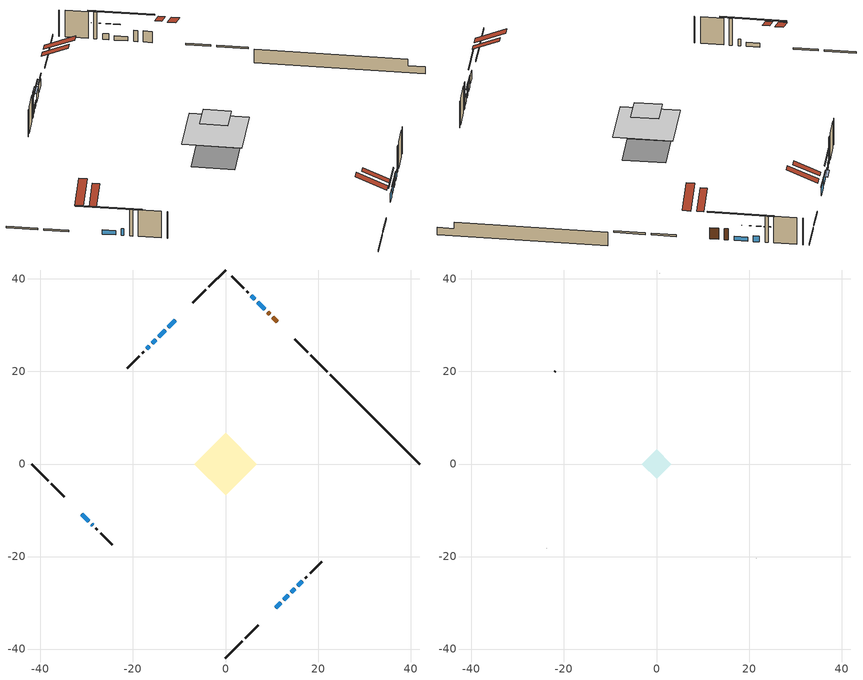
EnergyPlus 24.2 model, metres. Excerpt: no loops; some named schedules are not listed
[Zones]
conditioned space
 floor adiabatic (AdiabaticFloorConstruction): -6.75,0 0,6.75 6.75,0 0,-6.75 z3.35
 floor foundation (Slab1 construction): -4.81,0.11 -0.11,4.81 4.81,-0.11 0.11,-4.81 z-1.6
 wall outside (RimJoist1 construction): 0,-41.94 3.58,-38.36 / -41.94,0 -38.36,-3.58 / 0,41.94 -3.58,38.36 / 22.03,19.91 18.45,23.49 z0.91:1.21
 wall outside (RimJoist2 construction): 4.24,-37.7 7.08,-34.86 / -37.7,-4.24 -34.86,-7.08 / -4.24,37.7 -7.08,34.86 / 17.79,24.15 14.95,26.99 z0.91:1.21
 wall outside (AdiabaticWallConstruction 1): 11.2,30.74 10.21,31.73 / 9.56,32.38 9.1,32.84 z0.91:2.94
 wall outside (AdiabaticWallConstruction): -10.83,31.11 -12.41,29.53 z0.91:2.18; -13.07,28.87 -14.44,27.51 z0.91:2.43; -15.09,26.85 -15.83,26.11 z0.91:1.8; 10.83,-31.11 11.96,-29.98 z0.91:2.51; 8.44,33.5 6.93,35.01 / -31.11,-10.83 -29.6,-12.34 z0.91:1.67; 12.62,-29.32 13.55,-28.39 z0.91:2.08; 14.21,-27.73 14.95,-26.99 / 15.6,-26.34 16.63,-25.31 / -16.49,25.46 -17.04,24.9 / -28.94,-13 -28.67,-13.27 z0.91:2.13; 6.28,35.66 5.61,36.33 z0.91:1.98
 wall outside (Wall1 construction): 17.28,-24.66 17.62,-24.32 / -28.01,-13.93 -27.68,-14.26 / -17.69,24.25 -18.03,23.92 / 4.96,36.98 4.62,37.32 z0.91:5.79
 wall outside (Wall2 construction): 18.27,-23.67 20.86,-21.08 / -27.02,-14.92 -24.43,-17.51 / -18.68,23.26 -21.27,20.67 / 3.97,37.97 1.38,40.56 z0.91:5.79
 wall foundation (FoundationWall1 construction): 22.69,19.25,-1.6 22.69,19.25,0.91 40.02,1.93,0.91 40.02,1.93,-0.28 41.94,0,-0.28 41.94,0,-1.6
 window (WindowConstruction): -10.83,31.11 -12.41,29.53 z0.91:2.18
 window (WindowConstruction 4): -13.07,28.87 -14.44,27.51 z0.91:2.43
 window (WindowConstruction 5): -15.09,26.85 -15.83,26.11 z0.91:1.8
 window (WindowConstruction 6): 10.83,-31.11 11.96,-29.98 z0.91:2.51
 window (WindowConstruction 10): 8.44,33.5 6.93,35.01 z0.91:1.67
 window (WindowConstruction 11): -31.11,-10.83 -29.6,-12.34 z0.91:1.67
 window (WindowConstruction 1): 12.62,-29.32 13.55,-28.39 z0.91:2.08
 window (WindowConstruction 2): 14.21,-27.73 14.95,-26.99 z0.91:2.13
 window (WindowConstruction 7): 15.6,-26.34 16.63,-25.31 z0.91:2.13
 window (WindowConstruction 8): -16.49,25.45 -17.04,24.91 z0.91:2.13
 window (WindowConstruction 9): -28.94,-13 -28.67,-13.27 z0.91:2.13
 window (WindowConstruction 3): 6.28,35.66 5.61,36.33 z0.91:1.98
 door (Door): 11.2,30.74 10.21,31.73 z0.91:2.94
 door (Door 1): 9.56,32.38 9.1,32.84 z0.91:2.94
 ceiling adiabatic (AdiabaticFloorConstruction): 0,-6.75 6.75,0 0,6.75 -6.75,0 z3.35
 roof outside (Roof1 construction): 8.7,-33.24,5.79 5.14,-29.69,7.88 4.18,-30.65,7.88 7.74,-34.21,5.79; -33.24,-8.7,5.79 -29.69,-5.14,7.88 -30.65,-4.18,7.88 -34.21,-7.74,5.79; -8.7,33.24,5.79 -5.14,29.69,7.88 -4.18,30.65,7.88 -7.74,34.21,5.79; 13.33,28.61,5.79 9.78,25.05,7.88 10.74,24.09,7.88 14.3,27.65,5.79
attic - vented
 floor to conditioned space (Floor1 construction Reversed): -3.15,0 0,3.15 3.15,0 0,-3.15 z5.79
 wall outside (Wall4 construction): 21.52,-20.42 21.58,-20.36 / -23.78,-18.17 -23.71,-18.23 / -21.93,20.01 -21.99,19.95 / 0.72,41.22 0.66,41.28 z0.91:5.79
 roof outside (Roof2 construction): 10.18,-31.77,5.79 7.15,-28.74,7.57 6.33,-29.56,7.57 9.35,-32.59,5.79; -31.77,-10.18,5.79 -28.74,-7.15,7.57 -29.56,-6.33,7.57 -32.59,-9.35,5.79; -10.18,31.77,5.79 -7.15,28.74,7.57 -6.33,29.56,7.57 -9.35,32.59,5.79; 11.86,30.09,5.79 8.83,27.06,7.57 9.65,26.24,7.57 12.68,29.26,5.79
shading: -12.85,29.1 -10.4,31.54 -10.46,31.6 -12.9,29.15 z2.79; -14.49,27.45 -13.01,28.93 -13.45,29.36 -14.92,27.88 z2.51; -17.56,24.39 -13.37,28.58 -13.42,28.63 -17.61,24.44 z4.24; 13.69,-28.25 9.11,-32.84 9.16,-32.89 13.75,-28.31 z4.95; 3.92,38.03 11.46,30.48 11.67,30.69 4.13,38.24 z5.94; -26.58,-15.36 -34.13,-7.81 -34.34,-8.02 -26.79,-15.57 z5.94; 13.98,-27.96 12.19,-29.75 12.25,-29.81 14.04,-28.01 z2.69; 15.38,-26.56 13.78,-28.16 13.84,-28.22 15.43,-26.62 z2.74; 4.32,37.62 7.57,34.37 7.63,34.43 4.38,37.68 z3.81
[Building]
Building 1: Terrain=Suburbs
[Site:Location]
Mont Joli AP_QC: Latitude {deg}=48.61; Longitude {deg}=-68.21; Time Zone {hr}=-5; Elevation {m}=52; Keep Site Location Information=Yes
[Site:GroundTemperature:Shallow]
-0.843868, -3.04892, -3.2255, -2.1791, 2.02165, 6.20283, 9.82768, 12.1239, 12.319, 10.4514, 6.91898, 2.86606
[Site:WaterMainsTemperature]
Calculation Method=Schedule; Temperature Schedule=mains temperature schedule
[Material] Roughness=Rough; Thermal Absorptance=0.9
Name | Thickness {m} | Conductivity {W/m-K} | Density {kg/m3} | Specific Heat {J/kg-K} | Solar Absorptance | Visible Absorptance
asphalt or fiberglass shingles | 0.00635 | 0.162714 | 1121.4 | 1465.45 | 0.4 | 0.4
ceiling stud and cavity | 0.1397 | 0.0951285 | 65.682 | 1177.47 | 0.7 | 0.7
concrete 4.0 in. | 0.1016 | 1.803125 | 2242.8 | 837.4 | 0.7 | 0.7
concrete 8.0 in. | 0.2032 | 1.803125 | 2242.8 | 837.4 | 0.7 | 0.7
door material | 0.04445 | 0.0451087 | 512.64 | 1214.23 | 0.7 | 0.7
door material 1 | 0.04445 | 0.053851 | 512.64 | 1214.23 | 0.7 | 0.7
exterior vertical ins | 0.00667382 | 0.029427 | 32.04 | 1214.23 | 0.7 | 0.7
floor covering | 0.0127 | 0.0433444 | 54.468 | 1339.84 | 0.6 | 0.6
floor rigid ins; wall rigid ins | 0.512978 | 0.029427 | 32.04 | 1214.23 | 0.7 | 0.7
floor stud and cavity | 0.1397 | 1.75129 | 37.0049 | 1207.88 | 0.7 | 0.7
furniture material conditioned space 1 | 0.1524 | 0.115458 | 640.8 | 1214.23 | 0.6 | 0.6
gypsum board | 0.0127 | 0.160291 | 801 | 837.4 | 0.6 | 0.6
gypsum board 1 | 0.0127 | 0.160291 | 801 | 837.4 | 0.7 | 0.7
osb sheathing 0.5 in. | 0.0127 | 0.115458 | 512.64 | 1214.23 | 0.7 | 0.7
osb sheathing 0.75 in. | 0.01905 | 0.115458 | 512.64 | 1214.23 | 0.7 | 0.7
osb sheathing 2.0 in. | 0.0508 | 0.115458 | 512.64 | 1214.23 | 0.7 | 0.7
rim joist stud and cavity | 0.0508 | 0.177588 | 50.32683 | 1063.81 | 0.6 | 0.6
rim joist stud and cavity 1 | 0.0508 | 0.0434763 | 125.044 | 1163.47 | 0.6 | 0.6
roof stud and cavity | 0.2032 | 0.163341 | 78.34581 | 1123.46 | 0.7 | 0.7
wall stud and cavity | 0.1397 | 0.161258 | 139.0536 | 1170.24 | 0.7 | 0.7
wall stud and cavity 1 | 0.1397 | 0.160931 | 139.0536 | 1170.24 | 0.7 | 0.7
wall stud and cavity 2 | 0.0889 | 6.1454 | 50.32683 | 1063.81 | 0.6 | 0.6
wall stud and cavity 3 | 0.0889 | 0.380278 | 52.3479 | 1209.89 | 0.7 | 0.7
wall stud and cavity 4 | 0.0889 | 0.391764 | 83.0341 | 1211.67 | 0.7 | 0.7
wood siding | 0.0254 | 0.102417 | 544.68 | 1172.36 | 0.4 | 0.4
wood siding 1 | 0.00254 | 0.102417 | 544.68 | 1172.36 | 0.4 | 0.4
wood siding 2; wood siding 3; wood siding 4 | 0.0254 | 0.102417 | 544.68 | 1172.36 | 0.7 | 0.7
[WindowMaterial:SimpleGlazingSystem]
Name | U-Factor {W/m2-K} | Solar Heat Gain Coefficient
WindowMaterial | 2.9378 | 0.6
WindowMaterial 1 | 2.93325 | 0.6
WindowMaterial 10 | 3.01672 | 0.51
WindowMaterial 2 | 2.99117 | 0.55
WindowMaterial 3 | 3.0082 | 0.53
WindowMaterial 4 | 2.904297 | 0.64
WindowMaterial 5 | 2.961077 | 0.56
WindowMaterial 6 | 2.90941 | 0.64
WindowMaterial 7 | 4.10292 | 0.66
WindowMaterial 8 | 4.08305 | 0.67
WindowMaterial 9 | 3.04568 | 0.44
[Construction]
AdiabaticFloorConstruction: floor stud and cavity, floor rigid ins, osb sheathing 0.75 in., floor covering
AdiabaticWallConstruction: wood siding 3, wall rigid ins, wall stud and cavity 3, gypsum board
AdiabaticWallConstruction 1: wood siding 4, wall rigid ins, wall stud and cavity 3, gypsum board
Door: door material
Door 1: door material 1
Floor1 construction Reversed: gypsum board, ceiling stud and cavity
FoundationWall1 construction: concrete 8.0 in., gypsum board 1
furniture construction conditioned space 1: furniture material conditioned space 1
PartitionWallConstruction: gypsum board, wall stud and cavity 4, gypsum board
RimJoist1 construction: wood siding 2, rim joist stud and cavity
RimJoist2 construction: wood siding 2, osb sheathing 2.0 in., rim joist stud and cavity 1
Roof1 construction: asphalt or fiberglass shingles, osb sheathing 0.75 in., roof stud and cavity, gypsum board
Roof2 construction: asphalt or fiberglass shingles
Slab1 construction: concrete 4.0 in.
Wall1 construction: wood siding, osb sheathing 0.5 in., wall stud and cavity, gypsum board
Wall2 construction: wood siding, osb sheathing 0.5 in., wall stud and cavity 1, gypsum board
Wall4 construction: wood siding 1, wall stud and cavity 2
WindowConstruction: WindowMaterial
WindowConstruction 1: WindowMaterial 1
WindowConstruction 10; WindowConstruction 11: WindowMaterial 10
WindowConstruction 2: WindowMaterial 2
WindowConstruction 3: WindowMaterial 3
WindowConstruction 4: WindowMaterial 4
WindowConstruction 5: WindowMaterial 5
WindowConstruction 6: WindowMaterial 6
WindowConstruction 7: WindowMaterial 7
WindowConstruction 8: WindowMaterial 8
WindowConstruction 9: WindowMaterial 9
[Zone] Multiplier=1; Part of Total Floor Area=Yes
Name | Volume {m3}
attic - vented | 5.68627
conditioned space | 327.3
[Space]
Name | Zone | Volume {m3}
attic - vented 1 | attic - vented | 5.68627
conditioned space 1 | conditioned space | 327.3
[ZoneInfiltration:EffectiveLeakageArea]
infil attic - vented 1: Zone or Space=attic - vented 1; Schedule=Always On Discrete; Effective Air Leakage Area {cm2}=691.826; Stack Coefficient=0.000463275; Wind Coefficient=1.45425e-05
[ZoneMixing]
whole house fan mix: Zone or Space=attic - vented; Schedule=Always On Continuous; Design Flow Rate Calculation Method=Flow/Zone; Design Flow Rate {m3/s}=0; Source Zone or Space=conditioned space
[SurfaceProperty:ExposedFoundationPerimeter]
Slab1: Exposed Perimeter Calculation Method=TotalExposedPerimeter; Total Exposed Perimeter {m}=27.228
[InternalMass] Zone or ZoneList=conditioned space; Space or SpaceList=conditioned space 1
Name | Construction | Surface Area {m2}
furniture mass conditioned space 1 | furniture construction conditioned space 1 | 55.0041
partition wall mass | PartitionWallConstruction | 137.51
[Lights]
interior lighting: Zone or ZoneList or Space or SpaceList=conditioned space 1; Schedule=interior lighting schedule; Design Level Calculation Method=LightingLevel; Lighting Level {W}=343.2; Return Air Fraction=0; Fraction Radiant=0.6; Fraction Visible=0.2; Fraction Replaceable=1
[People]
occupants: Zone or ZoneList or Space or SpaceList=conditioned space 1; Number of People Schedule=occupants schedule; Number of People Calculation Method=People; Number of People=3; Fraction Radiant=0.314171; Sensible Heat Fraction=0.56303; Activity Level Schedule=occupants activity schedule; Carbon Dioxide Generation Rate {m3/s-W}=0; Enable ASHRAE 55 Comfort Warnings=No; Mean Radiant Temperature Calculation Type=EnclosureAveraged
[ElectricEquipment] Zone or ZoneList or Space or SpaceList=conditioned space 1; Design Level Calculation Method=EquipmentLevel
Name | Schedule | Design Level {W} | Fraction Latent | Fraction Radiant | Fraction Lost
clothes dryer | clothes dryer schedule | 140.772 | 0.015 | 0.081 | 0.85
clothes washer | clothes washer schedule | 32.1985 | 0.03 | 0.162 | 0.7
cooking range | cooking range schedule | 215.147 | 0.08 | 0.432 | 0.2
dishwasher | dishwasher schedule | 66.8632 | 0.3 | 0.18 | 0.4
fridge | fridge schedule | 72.9452 | 0 | 0.6 | 0
mech vent house fan | mech vent house fan schedule | 0.95 | 0 | 0 | 1
mech vent house fan cfis | mech vent house fan cfis schedule | 0 | 0 | 0 | 0
misc plug loads | misc plug loads schedule | 494.7 | 0.045 | 0.513 | 0.1
whole house fan | Always On Discrete | 0 | 0 | 0 | 1
[OtherEquipment] Zone or ZoneList or Space or SpaceList=conditioned space 1; Design Level Calculation Method=EquipmentLevel
Name | Fuel Type | Schedule | Design Level {W} | Fraction Latent | Fraction Radiant | Fraction Lost
clothes dryer 1 | Electricity | clothes dryer schedule | 0 | 0.015 | 0.081 | 0.85
cooking range 1 | Electricity | cooking range schedule | 0 | 0.08 | 0.432 | 0.2
general water use latent | None | general water use schedule | 62.594 | 1 | 0 | 0
general water use sensible | None | general water use schedule | -61.6891 | 0 | 0.6 | 0
mech vent house fan latent load | None | Always On Discrete | 0 | 1 | 0 | 0
mech vent house fan sensible load | None | Always On Discrete | 0 | 0 | 0 | 0
water heater energy adjustment1 | Electricity | Always On Discrete | 0.01 | 0 | 0 | 1
[ZoneInfiltration:DesignFlowRate] Zone or ZoneList or Space or SpaceList=conditioned space 1; Schedule=Always On Discrete; Design Flow Rate Calculation Method=Flow/Zone; Design Flow Rate {m3/s}=0
infil flow; natural vent flow; whole house fan flow
[ZoneControl:Thermostat]
conditioned space Thermostat: Zone or ZoneList=conditioned space; Control Type Schedule=conditioned space Thermostat Schedule; Control 1=conditioned space temperature setpoint; Temperature Difference Between Cutout And Setpoint {deltaC}=0
[ThermostatSetpoint:DualSetpoint]
conditioned space temperature setpoint: Heating Setpoint Temperature Schedule=heating setpoint; Cooling Setpoint Temperature Schedule=cooling setpoint
[Zone equipment]
conditioned space: electric baseboard
[Foundation:Kiva]
Foundation Kiva 1: Initial Indoor Air Temperature {C}=18; Wall Height Above Grade {m}=0.910011; Wall Depth Below Slab {m}=0.2032; Custom Block Material Name 1=exterior vertical ins; Custom Block Depth 1 {m}=2.51; Custom Block X Position 1 {m}=0.2159; Custom Block Z Position 1 {m}=0
[Foundation:Kiva:Settings]
Soil Conductivity {W/m-K}=0.849921; Soil Density {kg/m3}=1842.3; Soil Specific Heat {J/kg-K}=418.7; Ground Solar Absorptivity=0.9; Ground Thermal Absorptivity=0.9; Ground Surface Roughness {m}=0.03; Far-Field Width {m}=40; Deep-Ground Boundary Condition=ZeroFlux; Deep-Ground Depth {m}=40; Minimum Cell Dimension {m}=0.2; Maximum Cell Growth Coefficient=3; Simulation Timestep=Timestep
[Exterior:Lights]
exterior lighting: Schedule=exterior lighting schedule; Design Level {W}=75.6
[EnergyManagementSystem:Sensor] Output:Variable or Output:Meter Index Key=conditioned space
Name | Output:Variable or Output:Meter
conditioned_space_clg_unmet_s | Zone Cooling Setpoint Not Met Time
conditioned_space_htg_unmet_s | Zone Heating Setpoint Not Met Time
fridge_tin_s; tin_s; tin_s_1 | Zone Mean Air Temperature
tout_s | Zone Outdoor Air Drybulb Temperature
win_s | Zone Air Humidity Ratio
[Schedule:Constant]
Name | Hourly Value
Always On Continuous; mech vent house fan schedule; mech vent house fan cfis schedule; Always On Discrete | 1
occupants activity schedule | 117.228
fridge schedule | 0
[Schedule:Week:Daily]
interior lighting schedule Week Rule - Jan1-Jan27: interior lighting schedule day, interior lighting schedule day, interior lighting schedule day, interior lighting schedule day, interior lighting schedule day, interior lighting schedule day, interior lighting schedule day, interior lighting schedule default day, interior lighting schedule default day, interior lighting schedule default day, interior lighting schedule default day, interior lighting schedule default day
interior lighting schedule Week Rule - Jan28-Feb3: interior lighting schedule day, interior lighting schedule day, interior lighting schedule day, interior lighting schedule day, interior lighting schedule day 1, interior lighting schedule day 1, interior lighting schedule day 1, interior lighting schedule default day, interior lighting schedule default day, interior lighting schedule default day, interior lighting schedule default day, interior lighting schedule default day
interior lighting schedule Week Rule - Feb4-Feb24: interior lighting schedule day 1, interior lighting schedule day 1, interior lighting schedule day 1, interior lighting schedule day 1, interior lighting schedule day 1, interior lighting schedule day 1, interior lighting schedule day 1, interior lighting schedule default day, interior lighting schedule default day, interior lighting schedule default day, interior lighting schedule default day, interior lighting schedule default day
interior lighting schedule Week Rule - Feb25-Mar3: interior lighting schedule day 1, interior lighting schedule day 1, interior lighting schedule day 1, interior lighting schedule day 1, interior lighting schedule day 2, interior lighting schedule day 2, interior lighting schedule day 2, interior lighting schedule default day, interior lighting schedule default day, interior lighting schedule default day, interior lighting schedule default day, interior lighting schedule default day
interior lighting schedule Week Rule - Mar4-Mar31: interior lighting schedule day 2, interior lighting schedule day 2, interior lighting schedule day 2, interior lighting schedule day 2, interior lighting schedule day 2, interior lighting schedule day 2, interior lighting schedule day 2, interior lighting schedule default day, interior lighting schedule default day, interior lighting schedule default day, interior lighting schedule default day, interior lighting schedule default day
interior lighting schedule Week Rule - Apr1-Apr28: interior lighting schedule day 3, interior lighting schedule day 3, interior lighting schedule day 3, interior lighting schedule day 3, interior lighting schedule day 3, interior lighting schedule day 3, interior lighting schedule day 3, interior lighting schedule default day, interior lighting schedule default day, interior lighting schedule default day, interior lighting schedule default day, interior lighting schedule default day
interior lighting schedule Week Rule - Apr29-May5: interior lighting schedule day 3, interior lighting schedule day 3, interior lighting schedule day 4, interior lighting schedule day 4, interior lighting schedule day 4, interior lighting schedule day 4, interior lighting schedule day 4, interior lighting schedule default day, interior lighting schedule default day, interior lighting schedule default day, interior lighting schedule default day, interior lighting schedule default day
interior lighting schedule Week Rule - May6-May26: interior lighting schedule day 4, interior lighting schedule day 4, interior lighting schedule day 4, interior lighting schedule day 4, interior lighting schedule day 4, interior lighting schedule day 4, interior lighting schedule day 4, interior lighting schedule default day, interior lighting schedule default day, interior lighting schedule default day, interior lighting schedule default day, interior lighting schedule default day
interior lighting schedule Week Rule - May27-Jun2: interior lighting schedule day 4, interior lighting schedule day 4, interior lighting schedule day 4, interior lighting schedule day 4, interior lighting schedule day 4, interior lighting schedule day 5, interior lighting schedule day 5, interior lighting schedule default day, interior lighting schedule default day, interior lighting schedule default day, interior lighting schedule default day, interior lighting schedule default day
interior lighting schedule Week Rule - Jun3-Jun30: interior lighting schedule day 5, interior lighting schedule day 5, interior lighting schedule day 5, interior lighting schedule day 5, interior lighting schedule day 5, interior lighting schedule day 5, interior lighting schedule day 5, interior lighting schedule default day, interior lighting schedule default day, interior lighting schedule default day, interior lighting schedule default day, interior lighting schedule default day
interior lighting schedule Week Rule - Jul1-Jul28: interior lighting schedule day 6, interior lighting schedule day 6, interior lighting schedule day 6, interior lighting schedule day 6, interior lighting schedule day 6, interior lighting schedule day 6, interior lighting schedule day 6, interior lighting schedule default day, interior lighting schedule default day, interior lighting schedule default day, interior lighting schedule default day, interior lighting schedule default day
interior lighting schedule Week Rule - Jul29-Aug4: interior lighting schedule day 6, interior lighting schedule day 6, interior lighting schedule day 6, interior lighting schedule day 7, interior lighting schedule day 7, interior lighting schedule day 7, interior lighting schedule day 7, interior lighting schedule default day, interior lighting schedule default day, interior lighting schedule default day, interior lighting schedule default day, interior lighting schedule default day
interior lighting schedule Week Rule - Aug5-Aug25: interior lighting schedule day 7, interior lighting schedule day 7, interior lighting schedule day 7, interior lighting schedule day 7, interior lighting schedule day 7, interior lighting schedule day 7, interior lighting schedule day 7, interior lighting schedule default day, interior lighting schedule default day, interior lighting schedule default day, interior lighting schedule default day, interior lighting schedule default day
interior lighting schedule Week Rule - Aug26-Sep1: interior lighting schedule day 7, interior lighting schedule day 7, interior lighting schedule day 7, interior lighting schedule day 7, interior lighting schedule day 7, interior lighting schedule day 7, interior lighting schedule day 8, interior lighting schedule default day, interior lighting schedule default day, interior lighting schedule default day, interior lighting schedule default day, interior lighting schedule default day
interior lighting schedule Week Rule - Sep2-Sep29: interior lighting schedule day 8, interior lighting schedule day 8, interior lighting schedule day 8, interior lighting schedule day 8, interior lighting schedule day 8, interior lighting schedule day 8, interior lighting schedule day 8, interior lighting schedule default day, interior lighting schedule default day, interior lighting schedule default day, interior lighting schedule default day, interior lighting schedule default day
interior lighting schedule Week Rule - Sep30-Oct6: interior lighting schedule day 8, interior lighting schedule day 9, interior lighting schedule day 9, interior lighting schedule day 9, interior lighting schedule day 9, interior lighting schedule day 9, interior lighting schedule day 9, interior lighting schedule default day, interior lighting schedule default day, interior lighting schedule default day, interior lighting schedule default day, interior lighting schedule default day
interior lighting schedule Week Rule - Oct7-Oct27: interior lighting schedule day 9, interior lighting schedule day 9, interior lighting schedule day 9, interior lighting schedule day 9, interior lighting schedule day 9, interior lighting schedule day 9, interior lighting schedule day 9, interior lighting schedule default day, interior lighting schedule default day, interior lighting schedule default day, interior lighting schedule default day, interior lighting schedule default day
interior lighting schedule Week Rule - Oct28-Nov3: interior lighting schedule day 9, interior lighting schedule day 9, interior lighting schedule day 9, interior lighting schedule day 9, interior lighting schedule day 10, interior lighting schedule day 10, interior lighting schedule day 10, interior lighting schedule default day, interior lighting schedule default day, interior lighting schedule default day, interior lighting schedule default day, interior lighting schedule default day
interior lighting schedule Week Rule - Nov4-Nov24: interior lighting schedule day 10, interior lighting schedule day 10, interior lighting schedule day 10, interior lighting schedule day 10, interior lighting schedule day 10, interior lighting schedule day 10, interior lighting schedule day 10, interior lighting schedule default day, interior lighting schedule default day, interior lighting schedule default day, interior lighting schedule default day, interior lighting schedule default day
interior lighting schedule Week Rule - Nov25-Dec1: interior lighting schedule day 10, interior lighting schedule day 10, interior lighting schedule day 10, interior lighting schedule day 10, interior lighting schedule day 10, interior lighting schedule day 10, interior lighting schedule day 11, interior lighting schedule default day, interior lighting schedule default day, interior lighting schedule default day, interior lighting schedule default day, interior lighting schedule default day
interior lighting schedule Week Rule - Dec2-Dec31: interior lighting schedule day 11, interior lighting schedule day 11, interior lighting schedule day 11, interior lighting schedule day 11, interior lighting schedule day 11, interior lighting schedule day 11, interior lighting schedule day 11, interior lighting schedule default day, interior lighting schedule default day, interior lighting schedule default day, interior lighting schedule default day, interior lighting schedule default day
occupants schedule Week Rule - Jan1-Dec31: occupants schedule day, occupants schedule day, occupants schedule day, occupants schedule day, occupants schedule day, occupants schedule day, occupants schedule day, occupants schedule default day, occupants schedule default day, occupants schedule default day, occupants schedule default day, occupants schedule default day
clothes dryer schedule Week Rule - Jan1-Dec31: clothes dryer schedule day, clothes dryer schedule day, clothes dryer schedule day, clothes dryer schedule day, clothes dryer schedule day, clothes dryer schedule day, clothes dryer schedule day, clothes dryer schedule default day, clothes dryer schedule default day, clothes dryer schedule default day, clothes dryer schedule default day, clothes dryer schedule default day
clothes washer schedule Week Rule - Jan1-Dec31: clothes washer schedule day, clothes washer schedule day, clothes washer schedule day, clothes washer schedule day, clothes washer schedule day, clothes washer schedule day, clothes washer schedule day, clothes washer schedule default day, clothes washer schedule default day, clothes washer schedule default day, clothes washer schedule default day, clothes washer schedule default day
cooking range schedule Week Rule - Jan1-Dec31: cooking range schedule day, cooking range schedule day, cooking range schedule day, cooking range schedule day, cooking range schedule day, cooking range schedule day, cooking range schedule day, cooking range schedule default day, cooking range schedule default day, cooking range schedule default day, cooking range schedule default day, cooking range schedule default day
dishwasher schedule Week Rule - Jan1-Dec31: dishwasher schedule day, dishwasher schedule day, dishwasher schedule day, dishwasher schedule day, dishwasher schedule day, dishwasher schedule day, dishwasher schedule day, dishwasher schedule default day, dishwasher schedule default day, dishwasher schedule default day, dishwasher schedule default day, dishwasher schedule default day
misc plug loads schedule Week Rule - Jan1-Dec31: misc plug loads schedule day, misc plug loads schedule day, misc plug loads schedule day, misc plug loads schedule day, misc plug loads schedule day, misc plug loads schedule day, misc plug loads schedule day, misc plug loads schedule default day, misc plug loads schedule default day, misc plug loads schedule default day, misc plug loads schedule default day, misc plug loads schedule default day
general water use schedule Week Rule - Jan1-Dec31: general water use schedule day, general water use schedule day, general water use schedule day, general water use schedule day, general water use schedule day, general water use schedule day, general water use schedule day, general water use schedule default day, general water use schedule default day, general water use schedule default day, general water use schedule default day, general water use schedule default day
exterior lighting schedule Week Rule - Jan1-Jan27: exterior lighting schedule day, exterior lighting schedule day, exterior lighting schedule day, exterior lighting schedule day, exterior lighting schedule day, exterior lighting schedule day, exterior lighting schedule day, exterior lighting schedule default day, exterior lighting schedule default day, exterior lighting schedule default day, exterior lighting schedule default day, exterior lighting schedule default day
exterior lighting schedule Week Rule - Jan28-Feb3: exterior lighting schedule day, exterior lighting schedule day, exterior lighting schedule day, exterior lighting schedule day, exterior lighting schedule day 1, exterior lighting schedule day 1, exterior lighting schedule day 1, exterior lighting schedule default day, exterior lighting schedule default day, exterior lighting schedule default day, exterior lighting schedule default day, exterior lighting schedule default day
exterior lighting schedule Week Rule - Feb4-Feb24: exterior lighting schedule day 1, exterior lighting schedule day 1, exterior lighting schedule day 1, exterior lighting schedule day 1, exterior lighting schedule day 1, exterior lighting schedule day 1, exterior lighting schedule day 1, exterior lighting schedule default day, exterior lighting schedule default day, exterior lighting schedule default day, exterior lighting schedule default day, exterior lighting schedule default day
exterior lighting schedule Week Rule - Feb25-Mar3: exterior lighting schedule day 1, exterior lighting schedule day 1, exterior lighting schedule day 1, exterior lighting schedule day 1, exterior lighting schedule day 2, exterior lighting schedule day 2, exterior lighting schedule day 2, exterior lighting schedule default day, exterior lighting schedule default day, exterior lighting schedule default day, exterior lighting schedule default day, exterior lighting schedule default day
exterior lighting schedule Week Rule - Mar4-Mar31: exterior lighting schedule day 2, exterior lighting schedule day 2, exterior lighting schedule day 2, exterior lighting schedule day 2, exterior lighting schedule day 2, exterior lighting schedule day 2, exterior lighting schedule day 2, exterior lighting schedule default day, exterior lighting schedule default day, exterior lighting schedule default day, exterior lighting schedule default day, exterior lighting schedule default day
exterior lighting schedule Week Rule - Apr1-Apr28: exterior lighting schedule day 3, exterior lighting schedule day 3, exterior lighting schedule day 3, exterior lighting schedule day 3, exterior lighting schedule day 3, exterior lighting schedule day 3, exterior lighting schedule day 3, exterior lighting schedule default day, exterior lighting schedule default day, exterior lighting schedule default day, exterior lighting schedule default day, exterior lighting schedule default day
exterior lighting schedule Week Rule - Apr29-May5: exterior lighting schedule day 3, exterior lighting schedule day 3, exterior lighting schedule day 4, exterior lighting schedule day 4, exterior lighting schedule day 4, exterior lighting schedule day 4, exterior lighting schedule day 4, exterior lighting schedule default day, exterior lighting schedule default day, exterior lighting schedule default day, exterior lighting schedule default day, exterior lighting schedule default day
exterior lighting schedule Week Rule - May6-May26: exterior lighting schedule day 4, exterior lighting schedule day 4, exterior lighting schedule day 4, exterior lighting schedule day 4, exterior lighting schedule day 4, exterior lighting schedule day 4, exterior lighting schedule day 4, exterior lighting schedule default day, exterior lighting schedule default day, exterior lighting schedule default day, exterior lighting schedule default day, exterior lighting schedule default day
exterior lighting schedule Week Rule - May27-Jun2: exterior lighting schedule day 4, exterior lighting schedule day 4, exterior lighting schedule day 4, exterior lighting schedule day 4, exterior lighting schedule day 4, exterior lighting schedule day 5, exterior lighting schedule day 5, exterior lighting schedule default day, exterior lighting schedule default day, exterior lighting schedule default day, exterior lighting schedule default day, exterior lighting schedule default day
exterior lighting schedule Week Rule - Jun3-Jun30: exterior lighting schedule day 5, exterior lighting schedule day 5, exterior lighting schedule day 5, exterior lighting schedule day 5, exterior lighting schedule day 5, exterior lighting schedule day 5, exterior lighting schedule day 5, exterior lighting schedule default day, exterior lighting schedule default day, exterior lighting schedule default day, exterior lighting schedule default day, exterior lighting schedule default day
exterior lighting schedule Week Rule - Jul1-Jul28: exterior lighting schedule day 6, exterior lighting schedule day 6, exterior lighting schedule day 6, exterior lighting schedule day 6, exterior lighting schedule day 6, exterior lighting schedule day 6, exterior lighting schedule day 6, exterior lighting schedule default day, exterior lighting schedule default day, exterior lighting schedule default day, exterior lighting schedule default day, exterior lighting schedule default day
exterior lighting schedule Week Rule - Jul29-Aug4: exterior lighting schedule day 6, exterior lighting schedule day 6, exterior lighting schedule day 6, exterior lighting schedule day 7, exterior lighting schedule day 7, exterior lighting schedule day 7, exterior lighting schedule day 7, exterior lighting schedule default day, exterior lighting schedule default day, exterior lighting schedule default day, exterior lighting schedule default day, exterior lighting schedule default day
exterior lighting schedule Week Rule - Aug5-Aug25: exterior lighting schedule day 7, exterior lighting schedule day 7, exterior lighting schedule day 7, exterior lighting schedule day 7, exterior lighting schedule day 7, exterior lighting schedule day 7, exterior lighting schedule day 7, exterior lighting schedule default day, exterior lighting schedule default day, exterior lighting schedule default day, exterior lighting schedule default day, exterior lighting schedule default day
exterior lighting schedule Week Rule - Aug26-Sep1: exterior lighting schedule day 7, exterior lighting schedule day 7, exterior lighting schedule day 7, exterior lighting schedule day 7, exterior lighting schedule day 7, exterior lighting schedule day 7, exterior lighting schedule day 8, exterior lighting schedule default day, exterior lighting schedule default day, exterior lighting schedule default day, exterior lighting schedule default day, exterior lighting schedule default day
exterior lighting schedule Week Rule - Sep2-Sep29: exterior lighting schedule day 8, exterior lighting schedule day 8, exterior lighting schedule day 8, exterior lighting schedule day 8, exterior lighting schedule day 8, exterior lighting schedule day 8, exterior lighting schedule day 8, exterior lighting schedule default day, exterior lighting schedule default day, exterior lighting schedule default day, exterior lighting schedule default day, exterior lighting schedule default day
exterior lighting schedule Week Rule - Sep30-Oct6: exterior lighting schedule day 8, exterior lighting schedule day 9, exterior lighting schedule day 9, exterior lighting schedule day 9, exterior lighting schedule day 9, exterior lighting schedule day 9, exterior lighting schedule day 9, exterior lighting schedule default day, exterior lighting schedule default day, exterior lighting schedule default day, exterior lighting schedule default day, exterior lighting schedule default day
[Schedule:Year]
interior lighting schedule: interior lighting schedule Week Rule - Jan1-Jan27, 1, 1, 1, 27, interior lighting schedule Week Rule - Jan28-Feb3, 1, 28, 2, 3, interior lighting schedule Week Rule - Feb4-Feb24, 2, 4, 2, 24, interior lighting schedule Week Rule - Feb25-Mar3, 2, 25, 3, 3, interior lighting schedule Week Rule - Mar4-Mar31, 3, 4, 3, 31, interior lighting schedule Week Rule - Apr1-Apr28, 4, 1, 4, 28, interior lighting schedule Week Rule - Apr29-May5, 4, 29, 5, 5, interior lighting schedule Week Rule - May6-May26, 5, 6, 5, 26, interior lighting schedule Week Rule - May27-Jun2, 5, 27, 6, 2, interior lighting schedule Week Rule - Jun3-Jun30, 6, 3, 6, 30, interior lighting schedule Week Rule - Jul1-Jul28, 7, 1, 7, 28, interior lighting schedule Week Rule - Jul29-Aug4, 7, 29, 8, 4, interior lighting schedule Week Rule - Aug5-Aug25, 8, 5, 8, 25, interior lighting schedule Week Rule - Aug26-Sep1, 8, 26, 9, 1, interior lighting schedule Week Rule - Sep2-Sep29, 9, 2, 9, 29, interior lighting schedule Week Rule - Sep30-Oct6, 9, 30, 10, 6, interior lighting schedule Week Rule - Oct7-Oct27, 10, 7, 10, 27, interior lighting schedule Week Rule - Oct28-Nov3, 10, 28, 11, 3, interior lighting schedule Week Rule - Nov4-Nov24, 11, 4, 11, 24, interior lighting schedule Week Rule - Nov25-Dec1, 11, 25, 12, 1, interior lighting schedule Week Rule - Dec2-Dec31, 12, 2, 12, 31
occupants schedule: occupants schedule Week Rule - Jan1-Dec31, 1, 1, 12, 31
clothes dryer schedule: clothes dryer schedule Week Rule - Jan1-Dec31, 1, 1, 12, 31
clothes washer schedule: clothes washer schedule Week Rule - Jan1-Dec31, 1, 1, 12, 31
cooking range schedule: cooking range schedule Week Rule - Jan1-Dec31, 1, 1, 12, 31
dishwasher schedule: dishwasher schedule Week Rule - Jan1-Dec31, 1, 1, 12, 31
misc plug loads schedule: misc plug loads schedule Week Rule - Jan1-Dec31, 1, 1, 12, 31
general water use schedule: general water use schedule Week Rule - Jan1-Dec31, 1, 1, 12, 31
exterior lighting schedule: exterior lighting schedule Week Rule - Jan1-Jan27, 1, 1, 1, 27, exterior lighting schedule Week Rule - Jan28-Feb3, 1, 28, 2, 3, exterior lighting schedule Week Rule - Feb4-Feb24, 2, 4, 2, 24, exterior lighting schedule Week Rule - Feb25-Mar3, 2, 25, 3, 3, exterior lighting schedule Week Rule - Mar4-Mar31, 3, 4, 3, 31, exterior lighting schedule Week Rule - Apr1-Apr28, 4, 1, 4, 28, exterior lighting schedule Week Rule - Apr29-May5, 4, 29, 5, 5, exterior lighting schedule Week Rule - May6-May26, 5, 6, 5, 26, exterior lighting schedule Week Rule - May27-Jun2, 5, 27, 6, 2, exterior lighting schedule Week Rule - Jun3-Jun30, 6, 3, 6, 30, exterior lighting schedule Week Rule - Jul1-Jul28, 7, 1, 7, 28, exterior lighting schedule Week Rule - Jul29-Aug4, 7, 29, 8, 4, exterior lighting schedule Week Rule - Aug5-Aug25, 8, 5, 8, 25, exterior lighting schedule Week Rule - Aug26-Sep1, 8, 26, 9, 1, exterior lighting schedule Week Rule - Sep2-Sep29, 9, 2, 9, 29, exterior lighting schedule Week Rule - Sep30-Oct6, 9, 30, 10, 6, exterior lighting schedule Week Rule - Oct7-Oct27, 10, 7, 10, 27, exterior lighting schedule Week Rule - Oct28-Nov3, 10, 28, 11, 3, exterior lighting schedule Week Rule - Nov4-Nov24, 11, 4, 11, 24, exterior lighting schedule Week Rule - Nov25-Dec1, 11, 25, 12, 1, exterior lighting schedule Week Rule - Dec2-Dec31, 12, 2, 12, 31
[Schedule:Compact]
conditioned space Thermostat Schedule: Through: 12/31, For: AllDays, Until: 24:00, 4
mains temperature schedule: Through: 01/01, For: AllDays, Until: 24:00, 4.55833, Through: 01/02, For: AllDays, Until: 24:00, 4.48833, Through: 01/03, For: AllDays, Until: 24:00, 4.41944, Through: 01/04, For: AllDays, Until: 24:00, 4.35111, Through: 01/05, For: AllDays, Until: 24:00, 4.28389, Through: 01/06, For: AllDays, Until: 24:00, 4.21778, Through: 01/07, For: AllDays, Until: 24:00, 4.15278, Through: 01/08, For: AllDays, Until: 24:00, 4.08889, Through: 01/09, For: AllDays, Until: 24:00, 4.02611, Through: 01/10, For: AllDays, Until: 24:00, 3.96444, Through: 01/11, For: AllDays, Until: 24:00, 3.90333, Through: 01/12, For: AllDays, Until: 24:00, 3.84389, Through: 01/13, For: AllDays, Until: 24:00, 3.78556, Through: 01/14, For: AllDays, Until: 24:00, 3.72833, Through: 01/15, For: AllDays, Until: 24:00, 3.67222, Through: 01/16, For: AllDays, Until: 24:00, 3.61722, Through: 01/17, For: AllDays, Until: 24:00, 3.56333, Through: 01/18, For: AllDays, Until: 24:00, 3.51111, Through: 01/19, For: AllDays, Until: 24:00, 3.46, Through: 01/20, For: AllDays, Until: 24:00, 3.41, Through: 01/21, For: AllDays, Until: 24:00, 3.36111, Through: 01/22, For: AllDays, Until: 24:00, 3.31389, Through: 01/23, For: AllDays, Until: 24:00, 3.26778, Through: 01/24, For: AllDays, Until: 24:00, 3.22278, Through: 01/25, For: AllDays, Until: 24:00, 3.17944, Through: 01/26, For: AllDays, Until: 24:00, 3.13722, Through: 01/27, For: AllDays, Until: 24:00, 3.09667, Through: 01/28, For: AllDays, Until: 24:00, 3.05722, Through: 01/29, For: AllDays, Until: 24:00, 3.01944, Through: 01/30, For: AllDays, Until: 24:00, 2.98278, Through: 01/31, For: AllDays, Until: 24:00, 2.94778, Through: 02/01, For: AllDays, Until: 24:00, 2.91389, Through: 02/02, For: AllDays, Until: 24:00, 2.88167, Through: 02/03, For: AllDays, Until: 24:00, 2.85056, Through: 02/04, For: AllDays, Until: 24:00, 2.82111, Through: 02/05, For: AllDays, Until: 24:00, 2.79278, Through: 02/06, For: AllDays, Until: 24:00, 2.76667, Through: 02/07, For: AllDays, Until: 24:00, 2.74111, Through: 02/08, For: AllDays, Until: 24:00, 2.71778, Through: 02/09, For: AllDays, Until: 24:00, 2.69556, Through: 02/10, For: AllDays, Until: 24:00, 2.675, Through: 02/11, For: AllDays, Until: 24:00, 2.65556, Through: 02/12, For: AllDays, Until: 24:00, 2.63833, Through: 02/13, For: AllDays, Until: 24:00, 2.62222, Through: 02/14, For: AllDays, Until: 24:00, 2.60722, Through: 02/15, For: AllDays, Until: 24:00, 2.59389, Through: 02/16, For: AllDays, Until: 24:00, 2.58278, Through: 02/17, For: AllDays, Until: 24:00, 2.57222, Through: 02/18, For: AllDays, Until: 24:00, 2.56389, Through: 02/19, For: AllDays, Until: 24:00, 2.55667, Through: 02/20, For: AllDays, Until: 24:00, 2.55111, Through: 02/21, For: AllDays, Until: 24:00, 2.54722, Through: 02/22, For: AllDays, Until: 24:00, 2.545, Through: 02/23, For: AllDays, Until: 24:00, 2.54389, Through: 02/24, For: AllDays, Until: 24:00, 2.54444, Through: 02/25, For: AllDays, Until: 24:00, 2.54667, Through: 02/26, For: AllDays, Until: 24:00, 2.55056, Through: 02/27, For: AllDays, Until: 24:00, 2.55556, Through: 02/28, For: AllDays, Until: 24:00, 2.56222, Through: 03/01, For: AllDays, Until: 24:00, 2.57056, Through: 03/02, For: AllDays, Until: 24:00, 2.58, Through: 03/03, For: AllDays, Until: 24:00, 2.59167, Through: 03/04, For: AllDays, Until: 24:00, 2.60444, Through: 03/05, For: AllDays, Until: 24:00, 2.61889, Through: 03/06, For: AllDays, Until: 24:00, 2.63444, Through: 03/07, For: AllDays, Until: 24:00, 2.65167, Through: 03/08, For: AllDays, Until: 24:00, 2.67056, Through: 03/09, For: AllDays, Until: 24:00, 2.69111, Through: 03/10, For: AllDays, Until: 24:00, 2.71278, Through: 03/11, For: AllDays, Until: 24:00, 2.73611, Through: 03/12, For: AllDays, Until: 24:00, 2.76111, Through: 03/13, For: AllDays, Until: 24:00, 2.78722, Through: 03/14, For: AllDays, Until: 24:00, 2.815, Through: 03/15, For: AllDays, Until: 24:00, 2.84389, Through: 03/16, For: AllDays, Until: 24:00, 2.87444, Through: 03/17, For: AllDays, Until: 24:00, 2.90667, Through: 03/18, For: AllDays, Until: 24:00, 2.94, Through: 03/19, For: AllDays, Until: 24:00, 2.975, Through: 03/20, For: AllDays, Until: 24:00, 3.01111, Through: 03/21, For: AllDays, Until: 24:00, 3.04889, Through: 03/22, For: AllDays, Until: 24:00, 3.08833, Through: 03/23, For: AllDays, Until: 24:00, 3.12833, Through: 03/24, For: AllDays, Until: 24:00, 3.17056, Through: 03/25, For: AllDays, Until: 24:00, 3.21333, Through: 03/26, For: AllDays, Until: 24:00, 3.25778, Through: 03/27, For: AllDays, Until: 24:00, 3.30389, Through: 03/28, For: AllDays, Until: 24:00, 3.35111, Through: 03/29, For: AllDays, Until: 24:00, 3.39944, Through: 03/30, For: AllDays, Until: 24:00, 3.44889, Through: 03/31, For: AllDays, Until: 24:00, 3.5, Through: 04/01, For: AllDays, Until: 24:00, 3.55222, Through: 04/02, For: AllDays, Until: 24:00, 3.60556, Through: 04/03, For: AllDays, Until: 24:00, 3.66, Through: 04/04, For: AllDays, Until: 24:00, 3.71611, Through: 04/05, For: AllDays, Until: 24:00, 3.77278, Through: 04/06, For: AllDays, Until: 24:00, 3.83111, Through: 04/07, For: AllDays, Until: 24:00, 3.89056, Through: 04/08, For: AllDays, Until: 24:00, 3.95111, Through: 04/09, For: AllDays, Until: 24:00, 4.01278, Through: 04/10, For: AllDays, Until: 24:00, 4.075, Through: 04/11, For: AllDays, Until: 24:00, 4.13889, Through: 04/12, For: AllDays, Until: 24:00, 4.20389, Through: 04/13, For: AllDays, Until: 24:00, 4.27, Through: 04/14, For: AllDays, Until: 24:00, 4.33667, Through: 04/15, For: AllDays, Until: 24:00, 4.40444, Through: 04/16, For: AllDays, Until: 24:00, 4.47333, Through: 04/17, For: AllDays, Until: 24:00, 4.54333, Through: 04/18, For: AllDays, Until: 24:00, 4.61389, Through: 04/19, For: AllDays, Until: 24:00, 4.68556, Through: 04/20, For: AllDays, Until: 24:00, 4.75833, Through: 04/21, For: AllDays, Until: 24:00, 4.83167, Through: 04/22, For: AllDays, Until: 24:00, 4.90611, Through: 04/23, For: AllDays, Until: 24:00, 4.98111, Through: 04/24, For: AllDays, Until: 24:00, 5.05722, Through: 04/25, For: AllDays, Until: 24:00, 5.13389, Through: 04/26, For: AllDays, Until: 24:00, 5.21167, Through: 04/27, For: AllDays, Until: 24:00, 5.29, Through: 04/28, For: AllDays, Until: 24:00, 5.36889, Through: 04/29, For: AllDays, Until: 24:00, 5.44833, Through: 04/30, For: AllDays, Until: 24:00, 5.52889, Through: 05/01, For: AllDays, Until: 24:00, 5.61, Through: 05/02, For: AllDays, Until: 24:00, 5.69111, Through: 05/03, For: AllDays, Until: 24:00, 5.77333, Through: 05/04, For: AllDays, Until: 24:00, 5.85667, Through: 05/05, For: AllDays, Until: 24:00, 5.94, Through: 05/06, For: AllDays, Until: 24:00, 6.02389, Through: 05/07, For: AllDays, Until: 24:00, 6.10778, Through: 05/08, For: AllDays, Until: 24:00, 6.19278, Through: 05/09, For: AllDays, Until: 24:00, 6.27833, Through: 05/10, For: AllDays, Until: 24:00, 6.36389, Through: 05/11, For: AllDays, Until: 24:00, 6.45, Through: 05/12, For: AllDays, Until: 24:00, 6.53667, Through: 05/13, For: AllDays, Until: 24:00, 6.62333, Through: 05/14, For: AllDays, Until: 24:00, 6.71056, Through: 05/15, For: AllDays, Until: 24:00, 6.79778, Through: 05/16, For: AllDays, Until: 24:00, 6.88556, Through: 05/17, For: AllDays, Until: 24:00, 6.97389, Through: 05/18, For: AllDays, Until: 24:00, 7.06222, Through: 05/19, For: AllDays, Until: 24:00, 7.15056, Through: 05/20, For: AllDays, Until: 24:00, 7.23889, Through: 05/21, For: AllDays, Until: 24:00, 7.32778, Through: 05/22, For: AllDays, Until: 24:00, 7.41667, Through: 05/23, For: AllDays, Until: 24:00, 7.50556, Through: 05/24, For: AllDays, Until: 24:00, 7.59444, Through: 05/25, For: AllDays, Until: 24:00, 7.68333, Through: 05/26, For: AllDays, Until: 24:00, 7.77278, Through: 05/27, For: AllDays, Until: 24:00, 7.86167, Through: 05/28, For: AllDays, Until: 24:00, 7.95056, Through: 05/29, For: AllDays, Until: 24:00, 8.03944, Through: 05/30, For: AllDays, Until: 24:00, 8.12833, Through: 05/31, For: AllDays, Until: 24:00, 8.21722, Through: 06/01, For: AllDays, Until: 24:00, 8.30556, Through: 06/02, For: AllDays, Until: 24:00, 8.39389, Through: 06/03, For: AllDays, Until: 24:00, 8.48222, Through: 06/04, For: AllDays, Until: 24:00, 8.57, Through: 06/05, For: AllDays, Until: 24:00, 8.65778, Through: 06/06, For: AllDays, Until: 24:00, 8.745, Through: 06/07, For: AllDays, Until: 24:00, 8.83222, Through: 06/08, For: AllDays, Until: 24:00, 8.91889, Through: 06/09, For: AllDays, Until: 24:00, 9.00556, Through: 06/10, For: AllDays, Until: 24:00, 9.09167, Through: 06/11, For: AllDays, Until: 24:00, 9.17722, Through: 06/12, For: AllDays, Until: 24:00, 9.26222, Through: 06/13, For: AllDays, Until: 24:00, 9.34722, Through: 06/14, For: AllDays, Until: 24:00, 9.43111, Through: 06/15, For: AllDays, Until: 24:00, 9.515, Through: 06/16, For: AllDays, Until: 24:00, 9.59833, Through: 06/17, For: AllDays, Until: 24:00, 9.68111, Through: 06/18, For: AllDays, Until: 24:00, 9.76333, Through: 06/19, For: AllDays, Until: 24:00, 9.84444, Through: 06/20, For: AllDays, Until: 24:00, 9.92556, Through: 06/21, For: AllDays, Until: 24:00, 10.0056, Through: 06/22, For: AllDays, Until: 24:00, 10.085, Through: 06/23, For: AllDays, Until: 24:00, 10.1639, Through: 06/24, For: AllDays, Until: 24:00, 10.2422, Through: 06/25, For: AllDays, Until: 24:00, 10.3194, Through: 06/26, For: AllDays, Until: 24:00, 10.3961, Through: 06/27, For: AllDays, Until: 24:00, 10.4717, Through: 06/28, For: AllDays, Until: 24:00, 10.5467, Through: 06/29, For: AllDays, Until: 24:00, 10.6206, Through: 06/30, For: AllDays, Until: 24:00, 10.6939, Through: 07/01, For: AllDays, Until: 24:00, 10.7667, Through: 07/02, For: AllDays, Until: 24:00, 10.8378, Through: 07/03, For: AllDays, Until: 24:00, 10.9083, Through: 07/04, For: AllDays, Until: 24:00, 10.9783, Through: 07/05, For: AllDays, Until: 24:00, 11.0467, Through: 07/06, For: AllDays, Until: 24:00, 11.1144, Through: 07/07, For: AllDays, Until: 24:00, 11.1811, Through: 07/08, For: AllDays, Until: 24:00, 11.2467, Through: 07/09, For: AllDays, Until: 24:00, 11.3111, Through: 07/10, For: AllDays, Until: 24:00, 11.375, Through: 07/11, For: AllDays, Until: 24:00, 11.4372, Through: 07/12, For: AllDays, Until: 24:00, 11.4989, Through: 07/13, For: AllDays, Until: 24:00, 11.5589, Through: 07/14, For: AllDays, Until: 24:00, 11.6178, Through: 07/15, For: AllDays, Until: 24:00, 11.6761, Through: 07/16, For: AllDays, Until: 24:00, 11.7328, Through: 07/17, For: AllDays, Until: 24:00, 11.7883, Through: 07/18, For: AllDays, Until: 24:00, 11.8428, Through: 07/19, For: AllDays, Until: 24:00, 11.8956, Through: 07/20, For: AllDays, Until: 24:00, 11.9478, Through: 07/21, For: AllDays, Until: 24:00, 11.9983, Through: 07/22, For: AllDays, Until: 24:00, 12.0478, Through: 07/23, For: AllDays, Until: 24:00, 12.0956, Through: 07/24, For: AllDays, Until: 24:00, 12.1428, Through: 07/25, For: AllDays, Until: 24:00, 12.1883, Through: 07/26, For: AllDays, Until: 24:00, 12.2322, Through: 07/27, For: AllDays, Until: 24:00, 12.275, Through: 07/28, For: AllDays, Until: 24:00, 12.3167, Through: 07/29, For: AllDays, Until: 24:00, 12.3567, Through: 07/30, For: AllDays, Until: 24:00, 12.3956, Through: 07/31, For: AllDays, Until: 24:00, 12.4328, Through: 08/01, For: AllDays, Until: 24:00, 12.4689, Through: 08/02, For: AllDays, Until: 24:00, 12.5033, Through: 08/03, For: AllDays, Until: 24:00, 12.5367, Through: 08/04, For: AllDays, Until: 24:00, 12.5683, Through: 08/05, For: AllDays, Until: 24:00, 12.5983, Through: 08/06, For: AllDays, Until: 24:00, 12.6272, Through: 08/07, For: AllDays, Until: 24:00, 12.6544, Through: 08/08, For: AllDays, Until: 24:00, 12.6806, Through: 08/09, For: AllDays, Until: 24:00, 12.705, Through: 08/10, For: AllDays, Until: 24:00, 12.7278, Through: 08/11, For: AllDays, Until: 24:00, 12.7494, Through: 08/12, For: AllDays, Until: 24:00, 12.7694, Through: 08/13, For: AllDays, Until: 24:00, 12.7878, Through: 08/14, For: AllDays, Until: 24:00, 12.805, Through: 08/15, For: AllDays, Until: 24:00, 12.8206, Through: 08/16, For: AllDays, Until: 24:00, 12.8344, Through: 08/17, For: AllDays, Until: 24:00, 12.8467, Through: 08/18, For: AllDays, Until: 24:00, 12.8578, Through: 08/19, For: AllDays, Until: 24:00, 12.8672, Through: 08/20, For: AllDays, Until: 24:00, 12.875, Through: 08/21, For: AllDays, Until: 24:00, 12.8817, Through: 08/22, For: AllDays, Until: 24:00, 12.8867, Through: 08/23, For: AllDays, Until: 24:00, 12.89, Through: 08/24, For: AllDays, Until: 24:00, 12.8917, Through: 08/25, For: AllDays, Until: 24:00, 12.8917, Through: 08/26, For: AllDays, Until: 24:00, 12.8906, Through: 08/27, For: AllDays, Until: 24:00, 12.8878, Through: 08/28, For: AllDays, Until: 24:00, 12.8833, Through: 08/29, For: AllDays, Until: 24:00, 12.8772, Through: 08/30, For: AllDays, Until: 24:00, 12.87, Through: 08/31, For: AllDays, Until: 24:00, 12.8611, Through: 09/01, For: AllDays, Until: 24:00, 12.8506, Through: 09/02, For: AllDays, Until: 24:00, 12.8389, Through: 09/03, For: AllDays, Until: 24:00, 12.825, Through: 09/04, For: AllDays, Until: 24:00, 12.81, Through: 09/05, For: AllDays, Until: 24:00, 12.7939, Through: 09/06, For: AllDays, Until: 24:00, 12.7756, Through: 09/07, For: AllDays, Until: 24:00, 12.7561, Through: 09/08, For: AllDays, Until: 24:00, 12.735, Through: 09/09, For: AllDays, Until: 24:00, 12.7128, Through: 09/10, For: AllDays, Until: 24:00, 12.6889, Through: 09/11, For: AllDays, Until: 24:00, 12.6633, Through: 09/12, For: AllDays, Until: 24:00, 12.6367, Through: 09/13, For: AllDays, Until: 24:00, 12.6078, Through: 09/14, For: AllDays, Until: 24:00, 12.5783, Through: 09/15, For: AllDays, Until: 24:00, 12.5472, Through: 09/16, For: AllDays, Until: 24:00, 12.5144, Through: 09/17, For: AllDays, Until: 24:00, 12.48, Through: 09/18, For: AllDays, Until: 24:00, 12.4444, Through: 09/19, For: AllDays, Until: 24:00, 12.4078, Through: 09/20, For: AllDays, Until: 24:00, 12.3694, Through: 09/21, For: AllDays, Until: 24:00, 12.33, Through: 09/22, For: AllDays, Until: 24:00, 12.2889, Through: 09/23, For: AllDays, Until: 24:00, 12.2467, Through: 09/24, For: AllDays, Until: 24:00, 12.2028, Through: 09/25, For: AllDays, Until: 24:00, 12.1578, Through: 09/26, For: AllDays, Until: 24:00, 12.1111, Through: 09/27, For: AllDays, Until: 24:00, 12.0633, Through: 09/28, For: AllDays, Until: 24:00, 12.0144, Through: 09/29, For: AllDays, Until: 24:00, 11.9644, Through: 09/30, For: AllDays, Until: 24:00, 11.9128, Through: 10/01, For: AllDays, Until: 24:00, 11.86, Through: 10/02, For: AllDays, Until: 24:00, 11.8061, Through: 10/03, For: AllDays, Until: 24:00, 11.7511, Through: 10/04, For: AllDays, Until: 24:00, 11.6944, Through: 10/05, For: AllDays, Until: 24:00, 11.6372, Through: 10/06, For: AllDays, Until: 24:00, 11.5783, Through: 10/07, For: AllDays, Until: 24:00, 11.5183, Through: 10/08, For: AllDays, Until: 24:00, 11.4578, Through: 10/09, For: AllDays, Until: 24:00, 11.3956, Through: 10/10, For: AllDays, Until: 24:00, 11.3322, Through: 10/11, For: AllDays, Until: 24:00, 11.2678, Through: 10/12, For: AllDays, Until: 24:00, 11.2028, Through: 10/13, For: AllDays, Until: 24:00, 11.1367, Through: 10/14, For: AllDays, Until: 24:00, 11.0689, Through: 10/15, For: AllDays, Until: 24:00, 11.0006, Through: 10/16, For: AllDays, Until: 24:00, 10.9317, Through: 10/17, For: AllDays, Until: 24:00, 10.8611, Through: 10/18, For: AllDays, Until: 24:00, 10.79, Through: 10/19, For: AllDays, Until: 24:00, 10.7178, Through: 10/20, For: AllDays, Until: 24:00, 10.645, Through: 10/21, For: AllDays, Until: 24:00, 10.5711, Through: 10/22, For: AllDays, Until: 24:00, 10.4961, Through: 10/23, For: AllDays, Until: 24:00, 10.4211, Through: 10/24, For: AllDays, Until: 24:00, 10.3444, Through: 10/25, For: AllDays, Until: 24:00, 10.2672, Through: 10/26, For: AllDays, Until: 24:00, 10.1894, Through: 10/27, For: AllDays, Until: 24:00, 10.1111, Through: 10/28, For: AllDays, Until: 24:00, 10.0317, Through: 10/29, For: AllDays, Until: 24:00, 9.95167, Through: 10/30, For: AllDays, Until: 24:00, 9.87111, Through: 10/31, For: AllDays, Until: 24:00, 9.79, Through: 11/01, For: AllDays, Until: 24:00, 9.70778, Through: 11/02, For: AllDays, Until: 24:00, 9.62556, Through: 11/03, For: AllDays, Until: 24:00, 9.54222, Through: 11/04, For: AllDays, Until: 24:00, 9.45889, Through: 11/05, For: AllDays, Until: 24:00, 9.37444, Through: 11/06, For: AllDays, Until: 24:00, 9.29, Through: 11/07, For: AllDays, Until: 24:00, 9.205, Through: 11/08, For: AllDays, Until: 24:00, 9.11944, Through: 11/09, For: AllDays, Until: 24:00, 9.03389, Through: 11/10, For: AllDays, Until: 24:00, 8.94722, Through: 11/11, For: AllDays, Until: 24:00, 8.86056, Through: 11/12, For: AllDays, Until: 24:00, 8.77389, Through: 11/13, For: AllDays, Until: 24:00, 8.68611, Through: 11/14, For: AllDays, Until: 24:00, 8.59889, Through: 11/15, For: AllDays, Until: 24:00, 8.51111, Through: 11/16, For: AllDays, Until: 24:00, 8.42278, Through: 11/17, For: AllDays, Until: 24:00, 8.33444, Through: 11/18, For: AllDays, Until: 24:00, 8.24611, Through: 11/19, For: AllDays, Until: 24:00, 8.15722, Through: 11/20, For: AllDays, Until: 24:00, 8.06833, Through: 11/21, For: AllDays, Until: 24:00, 7.97944, Through: 11/22, For: AllDays, Until: 24:00, 7.89056, Through: 11/23, For: AllDays, Until: 24:00, 7.80167, Through: 11/24, For: AllDays, Until: 24:00, 7.71278, Through: 11/25, For: AllDays, Until: 24:00, 7.62389, Through: 11/26, For: AllDays, Until: 24:00, 7.53444, Through: 11/27, For: AllDays, Until: 24:00, 7.44556, Through: 11/28, For: AllDays, Until: 24:00, 7.35667, Through: 11/29, For: AllDays, Until: 24:00, 7.26778, Through: 11/30, For: AllDays, Until: 24:00, 7.17944, Through: 12/01, For: AllDays, Until: 24:00, 7.09111, Through: 12/02, For: AllDays, Until: 24:00, 7.00278, Through: 12/03, For: AllDays, Until: 24:00, 6.91444, Through: 12/04, For: AllDays, Until: 24:00, 6.82667, Through: 12/05, For: AllDays, Until: 24:00, 6.73889, Through: 12/06, For: AllDays, Until: 24:00, 6.65167, Through: 12/07, For: AllDays, Until: 24:00, 6.565, Through: 12/08, For: AllDays, Until: 24:00, 6.47833, Through: 12/09, For: AllDays, Until: 24:00, 6.39222, Through: 12/10, For: AllDays, Until: 24:00, 6.30611, Through: 12/11, For: AllDays, Until: 24:00, 6.22056, Through: 12/12, For: AllDays, Until: 24:00, 6.13556, Through: 12/13, For: AllDays, Until: 24:00, 6.05111, Through: 12/14, For: AllDays, Until: 24:00, 5.96722, Through: 12/15, For: AllDays, Until: 24:00, 5.88389, Through: 12/16, For: AllDays, Until: 24:00, 5.80056, Through: 12/17, For: AllDays, Until: 24:00, 5.71833, Through: 12/18, For: AllDays, Until: 24:00, 5.63667, Through: 12/19, For: AllDays, Until: 24:00, 5.555, Through: 12/20, For: AllDays, Until: 24:00, 5.47444, Through: 12/21, For: AllDays, Until: 24:00, 5.395, Through: 12/22, For: AllDays, Until: 24:00, 5.31556, Through: 12/23, For: AllDays, Until: 24:00, 5.23722, Through: 12/24, For: AllDays, Until: 24:00, 5.15944, Through: 12/25, For: AllDays, Until: 24:00, 5.08222, Through: 12/26, For: AllDays, Until: 24:00, 5.00611, Through: 12/27, For: AllDays, Until: 24:00, 4.93056, Through: 12/28, For: AllDays, Until: 24:00, 4.85611, Through: 12/29, For: AllDays, Until: 24:00, 4.78222, Through: 12/30, For: AllDays, Until: 24:00, 4.70944, Through: 12/31, For: AllDays, Until: 24:00, 4.63722
